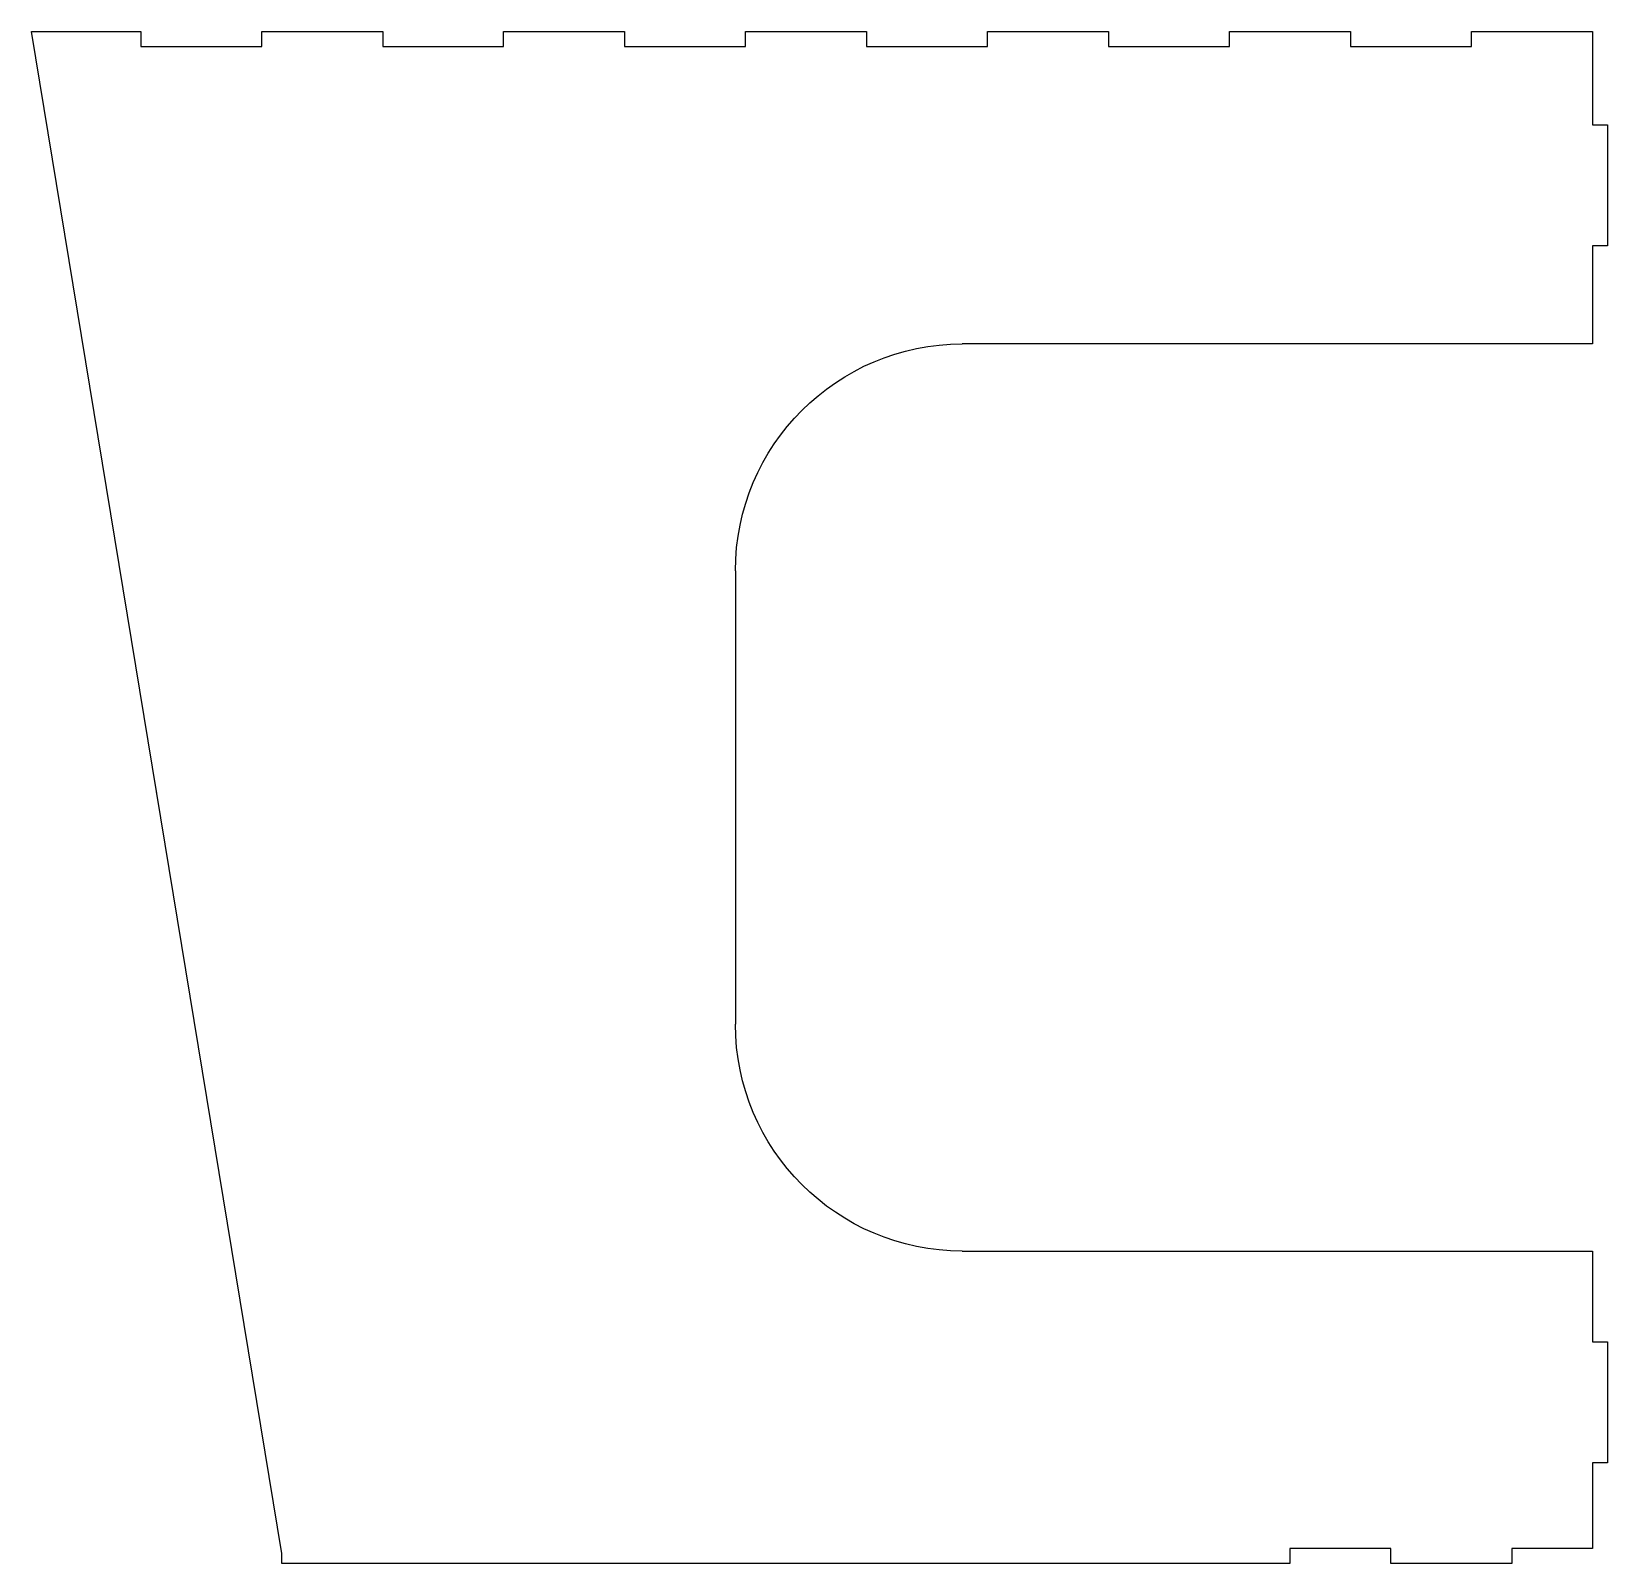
# Model space of a CAD drawing. Header units: millimetres. Extents: x 2986 to 3299, y 1493 to 1797.
import ezdxf

# ---------------------------------------------------------------- set-up
doc = ezdxf.new("R2010")
doc.units = ezdxf.units.MM

msp = doc.modelspace()

# ---------------------------------------------------------------- linework, layer by layer
at = {"extrusion": (1.57396e-16, 1.22465e-16, -1)}
for p, q in [((3035.58, 1494.77, 56.63), (2985.91, 1796.77, 56.63)), ((2985.91, 1796.77, 56.63), (3007.58, 1796.77, 56.63)), ((3007.58, 1796.77, 56.63), (3007.58, 1793.77, 56.63)), ((3031.58, 1793.77, 56.63), (3031.58, 1796.77, 56.63)), ((3031.58, 1796.77, 56.63), (3055.58, 1796.77, 56.63)), ((3055.58, 1796.77, 56.63), (3055.58, 1793.77, 56.63)), ((3079.58, 1793.77, 56.63), (3079.58, 1796.77, 56.63)), ((3079.58, 1796.77, 56.63), (3103.58, 1796.77, 56.63)), ((3103.58, 1796.77, 56.63), (3103.58, 1793.77, 56.63)), ((3127.58, 1793.77, 56.63), (3127.58, 1796.77, 56.63)), ((3127.58, 1796.77, 56.63), (3151.58, 1796.77, 56.63)), ((3151.58, 1796.77, 56.63), (3151.58, 1793.77, 56.63)), ((3175.58, 1793.77, 56.63), (3175.58, 1796.77, 56.63)), ((3175.58, 1796.77, 56.63), (3199.58, 1796.77, 56.63)), ((3199.58, 1796.77, 56.63), (3199.58, 1793.77, 56.63)), ((3223.58, 1793.77, 56.63), (3223.58, 1796.77, 56.63)), ((3223.58, 1796.77, 56.63), (3247.58, 1796.77, 56.63)), ((3247.58, 1796.77, 56.63), (3247.58, 1793.77, 56.63)), ((3271.58, 1793.77, 56.63), (3271.58, 1796.77, 56.63)), ((3271.58, 1796.77, 56.63), (3295.58, 1796.77, 56.63)), ((3295.58, 1796.77, 56.63), (3295.58, 1778.27, 56.63)), ((3007.58, 1793.77, 56.63), (3031.58, 1793.77, 56.63)), ((3055.58, 1793.77, 56.63), (3079.58, 1793.77, 56.63)), ((3103.58, 1793.77, 56.63), (3127.58, 1793.77, 56.63)), ((3151.58, 1793.77, 56.63), (3175.58, 1793.77, 56.63)), ((3199.58, 1793.77, 56.63), (3223.58, 1793.77, 56.63)), ((3247.58, 1793.77, 56.63), (3271.58, 1793.77, 56.63)), ((3295.58, 1778.27, 56.63), (3298.58, 1778.27, 56.63)), ((3298.58, 1778.27, 56.63), (3298.58, 1754.27, 56.63)), ((3298.58, 1754.27, 56.63), (3295.58, 1754.27, 56.63)), ((3295.58, 1754.27, 56.63), (3295.58, 1734.77, 56.63)), ((3295.58, 1734.77, 56.63), (3170.58, 1734.77, 56.63)), ((3125.58, 1689.77, 56.63), (3125.58, 1599.77, 56.63)), ((3170.58, 1554.77, 56.63), (3295.58, 1554.77, 56.63)), ((3295.58, 1554.77, 56.63), (3295.58, 1536.77, 56.63)), ((3295.58, 1536.77, 56.63), (3298.58, 1536.77, 56.63)), ((3298.58, 1536.77, 56.63), (3298.58, 1512.77, 56.63)), ((3298.58, 1512.77, 56.63), (3295.58, 1512.77, 56.63)), ((3295.58, 1512.77, 56.63), (3295.58, 1495.77, 56.63)), ((3035.58, 1492.77, 56.63), (3035.58, 1494.77, 56.63)), ((3235.58, 1495.77, 56.63), (3235.58, 1492.77, 56.63)), ((3255.58, 1495.77, 56.63), (3235.58, 1495.77, 56.63)), ((3255.58, 1492.77, 56.63), (3255.58, 1495.77, 56.63)), ((3295.58, 1495.77, 56.63), (3279.58, 1495.77, 56.63)), ((3279.58, 1495.77, 56.63), (3279.58, 1492.77, 56.63)), ((3235.58, 1492.77, 56.63), (3035.58, 1492.77, 56.63)), ((3279.58, 1492.77, 56.63), (3255.58, 1492.77, 56.63))]:
    msp.add_line(p, q, dxfattribs=at)
for centre, start, end in [((-3170.58, 1689.77, -56.63), 0, 90), ((-3170.58, 1599.77, -56.63), 270, 0)]:
    msp.add_arc(centre, 45, start, end, dxfattribs=at)

doc.saveas('drawing.dxf')
